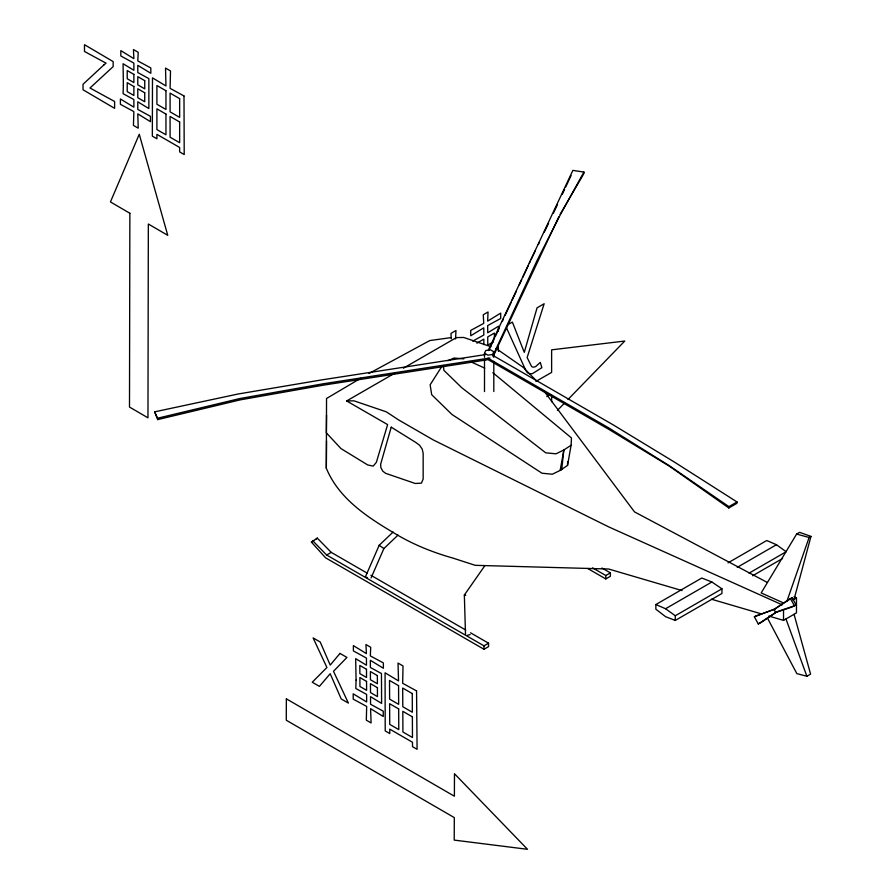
<?xml version="1.0" encoding="UTF-8"?>
<svg xmlns="http://www.w3.org/2000/svg" width="894" height="894" viewBox="0 0 894 894"><rect width="100%" height="100%" fill="white"/><g stroke="black" fill="none" stroke-linecap="round" stroke-linejoin="round"><path stroke-width="1.34" d="M484.503 391.583L484.503 360.058M484.503 357.321L484.503 353.208L485.755 350.526L490.404 349.8L493.812 351.767L493.812 357.254M493.812 391.516L493.812 361.366M682.044 590.576L608.602 569.009L475.25 565.332L452.677 558.012A201.306 116.22 0 0 1 398.735 535.785C370.205 518.956 339.53 500.227 326.332 468.266L326.533 440.898M326.533 415.062L326.332 432.841L340.983 448.598L367.702 464.958L373.234 466.098L376.385 462.276L387.616 424.605L346.648 400.948L394.891 373.1M488.213 350.426L572.875 170.374L583.927 172.084L583.894 173.548L560.125 214.37M441.737 366.562L430.137 384.822L431.69 394.701L451.973 414.492L541.987 473.217L552.291 474.222L560.169 470.412L567.534 465.428L567.634 461.885M498.36 331.205L498.506 326.221L487.722 332.78L487.677 325.572L500.718 318.465L500.696 313.101L487.655 321.125L488.046 311.984L483.274 314.744L483.743 323.382L470.713 330.411L470.736 335.775L483.766 327.83L483.81 335.038L472.725 341.106M567.534 465.428L571.11 445.268L571.456 437.948L492.84 372.675M455.571 338.982L455.962 330.512L450.967 333.395L451.28 338.759M488.012 359.6L608.658 429.254L669.628 466.333L728.833 507.982L728.923 506.641L737.025 501.97L674.557 462.164L613.53 425.063L492.873 355.399M737.025 501.97L736.924 503.3L728.833 507.982M560.169 470.412L563.846 449.961L571.11 445.268M794.051 599.36L810.97 536.4L799.605 532.343L796.61 534.076L761.163 592.934L783.479 602.925M786.865 601.427L809.104 537.484L810.97 536.4M393.069 532.064L379.179 545.295L365.422 576.809L367.468 577.747M371.088 577.882L383.884 548.57L397.998 535.115M488.806 350.56L494.091 339.172M495.265 336.647L499.366 327.796M502.305 321.471L503.478 318.946M505.233 315.146L511.1 302.507M512.273 299.971L516.386 291.12M519.325 284.795L521.671 279.744M522.845 277.207L528.119 265.831M529.293 263.305L530.466 260.769M493.812 351.767L492.56 354.449L487.912 355.175L484.503 353.208M493.097 355.242L537.115 260.389L560.549 214.303L583.927 172.084M493.086 356.639L558.817 216.829M553.375 213.297L557.51 204.502M562.225 194.456L564.583 189.427M565.757 186.913L571.065 175.604M531.07 259.517L535.294 250.778M538.311 244.531L539.518 242.028M544.345 232.038L548.57 223.299M465.495 633.991L464.344 595.024L484.839 565.712M470.546 632.807L488.56 643.211L488.56 646.619L483.989 649.267L325.651 557.856L311.403 542.088L317.269 538.099L331.227 552.369L367.255 573.177M315.984 539.44L317.269 538.099M557.42 410.402L564.159 403.462M568.003 399.495L624.761 341.039L551.62 349.845L551.632 372.385L535.919 381.414M793.682 606.043L776.808 611.82L758.302 623.967L754.357 616.826L755.978 615.888M760.66 622.772L776.808 611.82M756.726 615.642L773.992 609.507L789.737 598.902M360.617 378.318L326.533 398.489L326.332 468.266M403.339 368.216L456.409 337.586L463.729 337.474L490.873 346.693M507.87 324.678L512.363 322.086L524.275 352.381L537.059 307.827L544.155 303.736L527.136 357.544L531.494 366.317A7.286 4.235 -60.3 0 0 535.897 366.372L540.3 362.394L541.853 367.713L532.422 373.625L529.583 373.837L527.348 372.686L526.231 371.01M476.871 343.162L483.822 339.15L483.855 344.626M493.332 341.91L487.778 345.106L487.733 336.893L494.404 333.049L494.427 338.524M311.403 542.088L313.693 540.758M312.699 540.736L326.645 555.018L331.227 552.369M326.645 555.018L483.989 645.848L488.56 643.211M592.599 567.891L605.808 575.512L610.39 572.875L610.39 576.295L605.808 578.932L587.682 568.472M655.861 604.534L701.779 578.027L711.87 582.005L721.95 588.811L721.95 593.482L675.283 620.425L665.572 616.681L655.861 609.205L655.861 604.534L665.572 608.736L675.283 615.754L675.283 620.425M728.04 562.862L766.75 540.512L776.461 544.714L786.172 551.732L749.038 573.166M665.572 608.736L711.87 582.005M737.248 567.355L776.461 544.714M675.283 615.754L721.95 588.811M752.636 575.77L782.574 558.482M792.106 597.717L790.486 598.645L794.42 605.786L796.04 604.847L792.106 597.717L773.992 609.507L775.634 612.491L792.062 606.981L796.04 604.847M792.944 599.997L796.476 597.963L796.476 612.893L783.524 620.369L768.84 616.055M758.302 623.967L759.922 623.029M767.812 618.715L796.833 673.618L806.891 676.266L810.59 674.121L794.051 614.29M546.804 396.59L550.436 394.511M368.976 373.502L429.802 340.558L450.744 337.664M560.113 470.367L561.723 469.518L563.846 449.961L556.023 453.817L545.709 452.811L461.706 387.661L443.916 370.373L443.335 365.501M754.357 616.826L775.154 608.836M447.916 360.718L453.996 358.047L463.818 358.874M466.981 635.444L470.166 634.539M485.408 354.583L321.684 379.905L238.039 394.019L154.617 411.843L157.579 418.224L240.106 398.489L323.46 383.738L489.934 357.991M154.617 411.843L157.713 419.599L240.195 399.875L323.483 385.135L487.185 359.813M346.648 400.948L353.979 400.836L386.286 411.821L398.735 419.99L433.311 439.949L608.602 526.845L782.261 604.869M464.344 595.024L465.785 595.303M796.61 534.076L809.104 537.484M711.423 599.203L760.828 613.709M470.166 361.522L484.738 368.127M767.03 582.307L634.505 511.893L543.675 390.6M794.028 596.656L796.476 597.963M488.012 358.203L608.68 427.868L668.891 465.439L728.923 506.641M601.975 568.014L610.39 572.875M370.865 575.255L465.74 630.035M496.047 348.459L523.292 367.4L536.177 380.553M379.179 545.295L383.884 548.57M506.652 328.199L525.672 370.161M785.96 618.961L806.891 676.266M157.579 418.224L157.713 419.599M498.461 351.398L498.304 345.207M551.643 395.137L551.643 401.764M783.524 609.507L783.524 620.369M605.808 575.512L605.808 578.932M483.989 645.848L483.989 649.267M129.865 213.253L129.496 407.061L147.968 417.822L148.337 224.014L167.748 235.323L139.263 134.256L110.443 201.932L129.865 213.253M286.359 698.851L286.281 720.24L454.308 817.608L454.219 840.103L527.494 849.3L454.476 773.735L454.387 796.219L286.359 698.851M416.57 690.906L417.085 749.317L412.514 746.68L412.492 742.266L389.75 729.135L389.773 733.561L385.213 730.923L385.068 672.802L398.545 680.915L398.02 663.069L403.015 665.952L402.669 683.295L416.57 690.906M183.996 95.96L184.209 154.55L179.649 151.913L179.649 147.476L156.908 134.346L156.908 138.782L152.338 136.145L152.483 77.856L165.96 85.969L165.524 68.078L170.519 70.961L170.083 88.35L183.996 95.96M356.08 680.088L355.823 688.514L366.618 694.403L366.652 701.991L353.186 693.8L353.208 699.142L366.674 706.416L366.317 720.173L371.088 722.933L370.585 708.674L383.269 716.496L383.235 711.155L370.563 704.26L370.529 696.661L381.615 703.399L381.459 673.54L370.384 667.483L370.351 660.308L383.381 668.254L383.358 662.912L370.328 655.894L370.719 647.301L365.937 644.54L366.417 653.637L353.376 645.602L353.398 650.944L366.439 658.051L366.473 665.225L355.678 658.654L356.08 680.088M123.372 85.221L123.081 93.669L133.876 99.558L133.876 107.168L120.399 98.977L120.399 104.33L133.876 111.605L133.441 125.406L138.224 128.166L137.788 113.862L150.46 121.685L150.46 116.332L137.788 109.426L137.788 101.815L148.862 108.554L148.862 78.616L137.788 72.548L137.788 65.351L150.818 73.297L150.818 67.944L137.788 60.926L138.224 52.31L133.441 49.55L133.876 58.669L120.835 50.634L120.835 55.987L133.876 63.094L133.876 70.291L123.081 63.72L123.372 85.221M391.226 427.164L380.665 464.154L380.833 467.573L382.766 471.149L385.605 473.317L415.263 483.486L421.398 483.162L423.153 479.083L423.153 453.191L422.214 449.146L419.632 445.301L416.023 442.597L391.226 427.164M339.988 653.425L330.221 665.08L320.208 642.004L313.112 637.914L326.913 667.494L312.252 682.223L319.426 686.369L330.188 673.707L341.217 698.952L348.392 703.086L333.496 671.293L346.939 657.436L339.988 653.425M103.894 64.938L83.03 84.26L83.03 89.78L114.611 108.342L114.611 101.48L89.981 88.014L113.158 66.614L113.158 61.597L84.483 44.7L84.483 51.472L106.062 63.183L103.894 64.938M165.96 90.741L156.908 85.511L156.908 104.24L165.96 109.47L165.96 90.741M179.649 98.642L170.083 93.121L170.083 111.851L179.649 117.371L179.649 98.642M133.876 74.392L127.216 70.537L127.216 78.739L133.876 82.583L133.876 74.392M144.739 80.661L137.788 76.649L137.788 84.841L144.739 88.852L144.739 80.661M133.876 86.517L127.216 82.661L127.216 91.613L133.876 95.457L133.876 86.517M144.739 92.786L137.788 88.774L137.788 97.725L144.739 101.737L144.739 92.786M165.96 114.074L156.908 108.844L156.908 129.585L165.96 134.804L165.96 114.074M179.649 121.975L170.083 116.455L170.083 137.195L179.649 142.716L179.649 121.975M398.568 685.664L389.516 680.435L389.605 699.119L398.657 704.338L398.568 685.664M412.257 693.565L402.691 688.045L402.792 706.729L412.346 712.25L412.257 693.565M366.495 669.304L359.835 665.46L359.869 673.629L366.529 677.484L366.495 669.304M377.357 675.585L370.407 671.562L370.44 679.742L377.402 683.754L377.357 675.585M366.551 681.396L359.891 677.551L359.936 686.48L366.596 690.324L366.551 681.396M377.413 687.676L370.462 683.653L370.507 692.582L377.458 696.594L377.413 687.676M398.679 708.931L389.628 703.701L389.728 724.386L398.78 729.605L398.679 708.931M412.369 716.832L402.814 711.311L402.915 731.996L412.469 737.516L412.369 716.832"/></g></svg>
